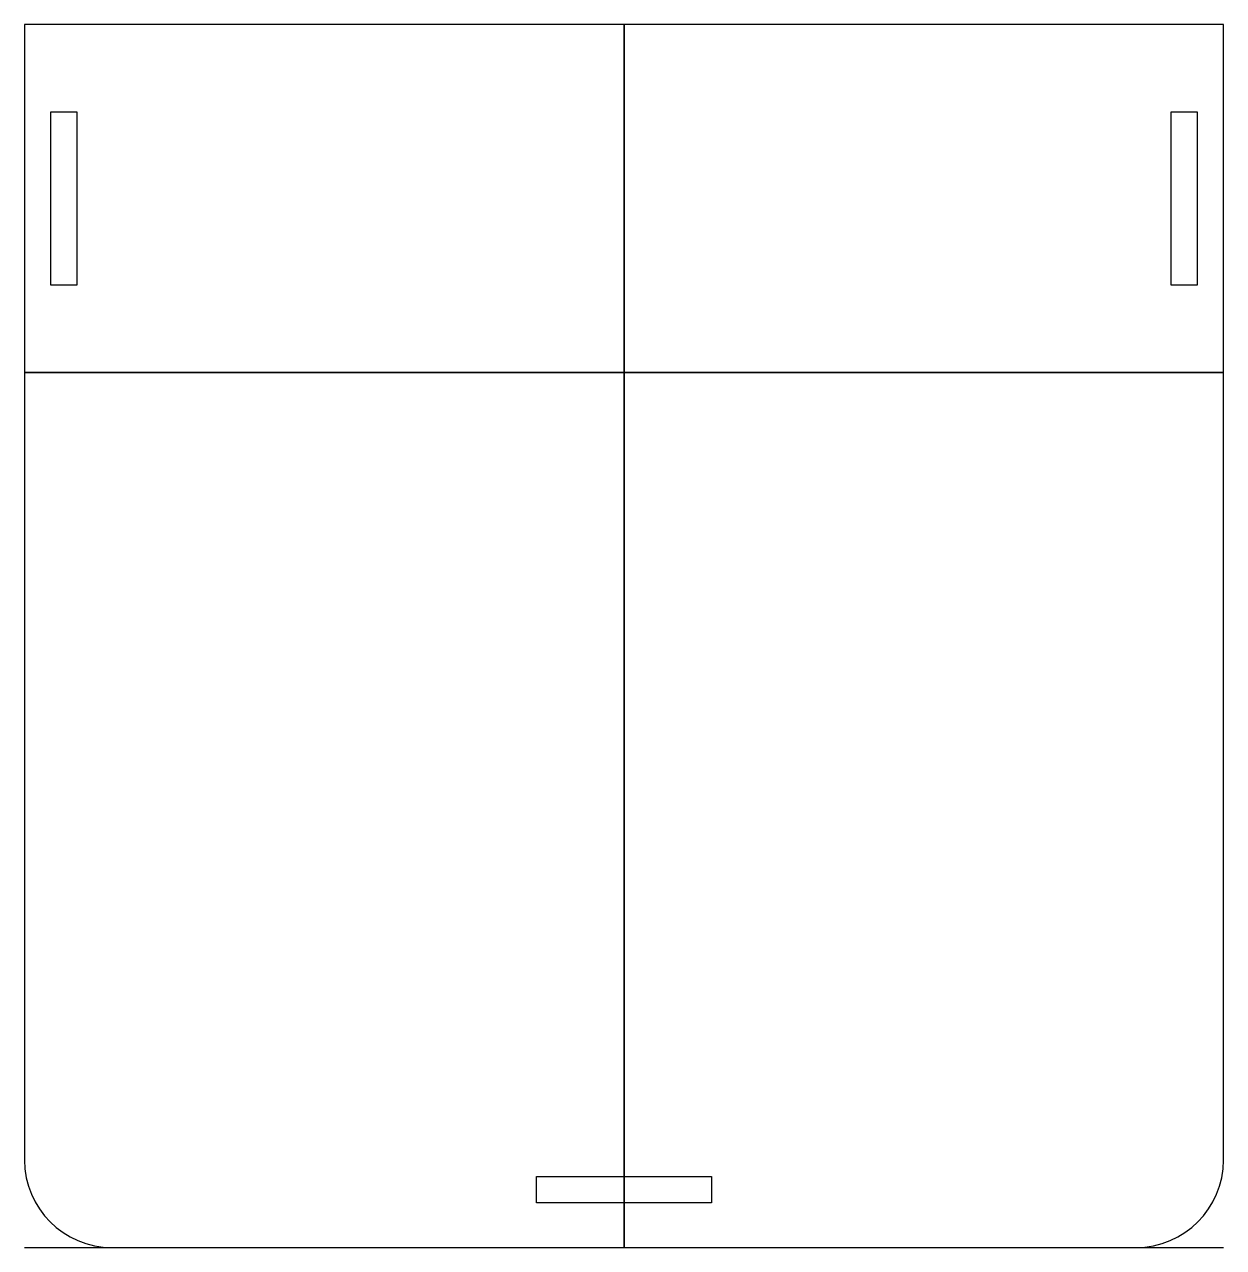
# Model space of a CAD drawing. Header units: centimetres. Extents: x -6.8 to 6.8, y -7 to 7.
import ezdxf

# ---------------------------------------------------------------- set-up
doc = ezdxf.new("R2010")
doc.units = ezdxf.units.CM
doc.header["$MEASUREMENT"] = 0
for name, color, linetype in [('Top 2 skin v22_Sketch5', 7, 'Continuous'), ('Top 2 skin v22_Sketch6', 7, 'Continuous'), ('Top 2 skin v22_Sketch9', 7, 'Continuous')]:
    doc.layers.add(name, color=color, linetype=linetype)

msp = doc.modelspace()

# ---------------------------------------------------------------- linework, layer by layer
at = {"layer": 'Top 2 skin v22_Sketch5'}
for p, q in [((0, 6.99, 0.15), (0, 6.99, -0.163)), ((0, 6.99, -0.163), (0, 3.01, -0.163)), ((0, 3.01, 0.15), (0, 6.99, 0.15)), ((0, 3.01, -0.163), (0, -6.99, -3.163)), ((0, -6.99, -2.85), (0, 3.01, 0.15)), ((0, -6.99, -3.163), (0, -6.99, -2.85))]:
    msp.add_line(p, q, dxfattribs=at)
msp.add_point((0, 0), dxfattribs=at)
at = {"layer": 'Top 2 skin v22_Sketch6'}
for p, q in [((6.85, 6.99, 0.15), (-6.85, 6.99, 0.15)), ((-6.85, 6.99, 0.15), (-6.85, 3.01, 0.15)), ((6.85, 3.01, 0.15), (6.85, 6.99, 0.15)), ((-6.55, 4.01, 0.15), (-6.55, 5.99, 0.15)), ((-6.55, 5.99, 0.15), (-6.25, 5.99, 0.15)), ((-6.25, 5.99, 0.15), (-6.25, 4.01, 0.15)), ((6.25, 5.99, 0.15), (6.55, 5.99, 0.15)), ((6.25, 4.01, 0.15), (6.25, 5.99, 0.15)), ((6.55, 5.99, 0.15), (6.55, 4.01, 0.15)), ((-6.25, 4.01, 0.15), (-6.55, 4.01, 0.15)), ((6.55, 4.01, 0.15), (6.25, 4.01, 0.15)), ((-6.85, 3.01, 0.15), (6.85, 3.01, 0.15)), ((-6.85, -6.99, 0.15), (6.85, -6.99, 0.15))]:
    msp.add_line(p, q, dxfattribs=at)
msp.add_point((0, 0, 0.15), dxfattribs=at)
at = {"layer": 'Top 2 skin v22_Sketch9'}
for p, q in [((6.85, 3.01, 0.15), (-6.85, 3.01, 0.15)), ((-6.85, 3.01, 0.15), (-6.85, -5.99, -2.55)), ((6.85, -5.99, -2.55), (6.85, 3.01, 0.15)), ((-1, -6.178, -2.606), (1, -6.178, -2.606)), ((-1, -6.478, -2.696), (-1, -6.178, -2.606)), ((1, -6.178, -2.606), (1, -6.478, -2.696)), ((1, -6.478, -2.696), (-1, -6.478, -2.696)), ((-5.85, -6.99, -2.85), (5.85, -6.99, -2.85))]:
    msp.add_line(p, q, dxfattribs=at)
at = {"layer": 'Top 2 skin v22_Sketch9', "extrusion": (0, -0.287348, 0.957826)}
for centre, start_param, end_param in [((-5.85, -5.99, -2.55), 4.712389, 6.283185), ((5.85, -5.99, -2.55), 0, 1.570796)]:
    msp.add_ellipse(centre, major_axis=(0, -1, -0.3), ratio=0.957826, start_param=start_param, end_param=end_param, dxfattribs=at)
at = {"layer": 'Top 2 skin v22_Sketch9'}
msp.add_point((0, 0.207, -0.691), dxfattribs=at)

doc.saveas('drawing.dxf')
